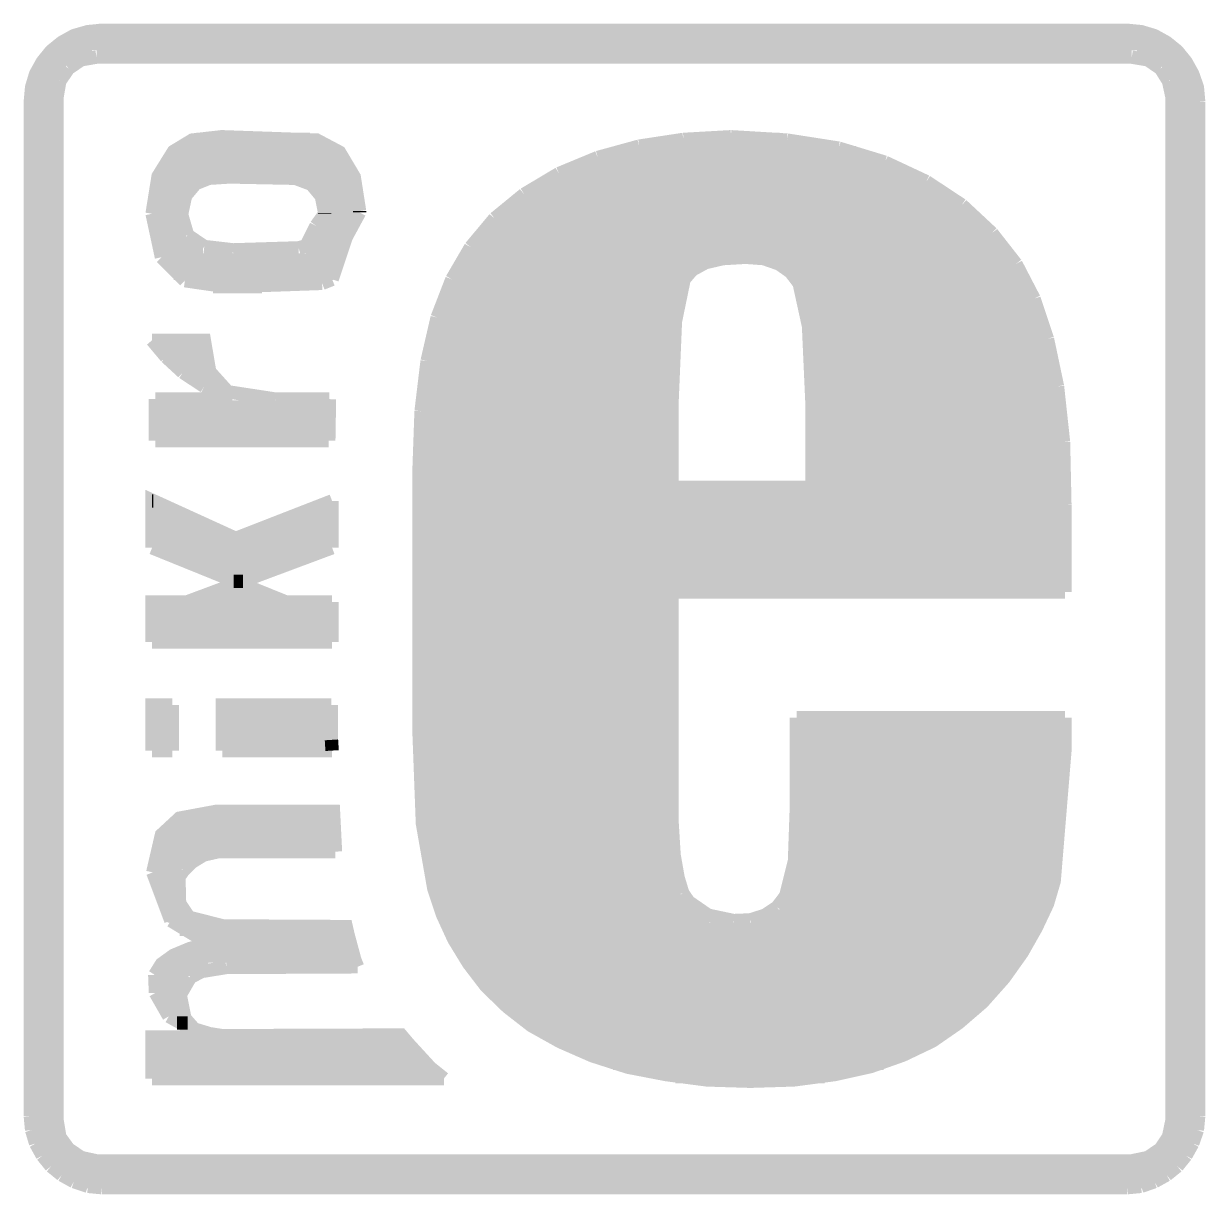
# Model space of a CAD drawing. Extents: x -1.4 to 24.3, y -3.9 to 24.9.
# Drawn here: x 9.726 to 14.211, y 13.652 to 18.095 of the extents above; entities that cross this region are included whole.
import ezdxf

# ---------------------------------------------------------------- set-up
doc = ezdxf.new("R2010")
doc.units = 0
doc.layers.add('DAC2_CLICK_V100_GTO', color=11, linetype='CONTINUOUS')

msp = doc.modelspace()

# ---------------------------------------------------------------- linework, layer by layer
at = {"layer": 'DAC2_CLICK_V100_GTO', "const_width": 0.0508}
for points in [[(9.75106, 13.94968), (9.75106, 17.79778), (9.75614, 17.85366), (9.77138, 17.90446), (9.79678, 17.95018), (9.8298, 17.99082), (9.87044, 18.02384), (9.91616, 18.04924), (9.9695, 18.06448), (10.02284, 18.06956)], [(10.01014, 18.06956), (13.92428, 18.06956)], [(10.02284, 18.06956), (13.91412, 18.06956), (13.96746, 18.06448), (14.01826, 18.04924), (14.06398, 18.02384), (14.10462, 17.99082), (14.13764, 17.95018), (14.16304, 17.90446), (14.18082, 17.85366), (14.1859, 17.79778)], [(9.86536, 18.01876), (14.0716, 18.01876)], [(9.81202, 17.96796), (9.98474, 17.96796)], [(9.9441, 17.9578), (10.00252, 17.96796)], [(10.00252, 17.96796), (13.9319, 17.96796)], [(13.9319, 17.96796), (13.99286, 17.9578)], [(13.95222, 17.96796), (14.12494, 17.96796)], [(9.779, 17.91716), (9.88822, 17.91716)], [(9.86282, 17.87652), (9.89584, 17.92478)], [(9.89584, 17.92478), (9.9441, 17.9578)], [(13.99286, 17.9578), (14.04112, 17.92478)], [(14.04112, 17.92478), (14.0716, 17.87652)], [(14.0462, 17.91716), (14.15796, 17.91716)], [(9.85266, 17.8181), (9.86282, 17.87652)], [(14.0716, 17.87652), (14.0843, 17.8181)], [(9.75868, 17.86636), (9.86028, 17.86636)], [(14.07668, 17.86636), (14.17574, 17.86636)], [(9.75106, 17.81556), (9.85266, 17.81556)], [(9.85266, 13.9319), (9.86282, 13.87094), (9.89584, 13.82522), (9.9441, 13.7922), (10.00252, 13.7795), (13.9319, 13.7795), (13.99286, 13.7922), (14.04112, 13.82522), (14.0716, 13.87094), (14.0843, 13.9319), (14.0843, 17.8181)], [(9.85266, 13.9319), (9.85266, 17.8181)], [(14.0843, 17.81556), (14.18336, 17.81556)], [(14.1859, 13.94968), (14.1859, 17.79778)], [(9.75106, 17.76476), (9.85266, 17.76476)], [(14.0843, 17.76476), (14.1859, 17.76476)], [(9.75106, 17.71396), (9.85266, 17.71396)], [(14.0843, 17.71396), (14.1859, 17.71396)], [(9.75106, 17.66316), (9.85266, 17.66316)], [(10.21334, 17.3736), (10.2362, 17.51584), (10.29462, 17.60982), (10.36574, 17.653), (10.4775, 17.6657), (10.83818, 17.653), (10.92454, 17.60728), (10.98042, 17.5133), (11.00074, 17.38376)], [(10.38098, 17.65554), (10.81278, 17.65554)], [(12.06246, 17.63014), (12.2301, 17.65554)], [(12.2301, 17.65554), (12.41044, 17.6657)], [(12.24026, 17.65554), (12.59586, 17.65554)], [(12.41044, 17.6657), (12.6238, 17.653)], [(12.6238, 17.653), (12.81938, 17.62252)], [(14.0843, 17.66316), (14.1859, 17.66316)], [(9.75106, 17.61236), (9.85266, 17.61236)], [(10.28954, 17.60474), (10.92454, 17.60474)], [(11.90498, 17.58696), (12.06246, 17.63014)], [(11.96848, 17.60474), (12.88542, 17.60474)], [(12.81938, 17.62252), (12.99464, 17.56918)], [(14.0843, 17.61236), (14.1859, 17.61236)], [(9.75106, 17.56156), (9.85266, 17.56156)], [(11.75766, 17.526), (11.90498, 17.58696)], [(12.99464, 17.56918), (13.15212, 17.49552)], [(14.0843, 17.56156), (14.1859, 17.56156)], [(10.25398, 17.55394), (10.96264, 17.55394)], [(11.62558, 17.44726), (11.75766, 17.526)], [(11.8237, 17.55394), (13.03274, 17.55394)], [(9.75106, 17.51076), (9.85266, 17.51076)], [(10.23112, 17.50314), (10.41654, 17.50314)], [(10.3251, 17.37106), (10.34034, 17.44218), (10.37844, 17.4879), (10.42924, 17.50822), (10.50798, 17.5133), (10.7569, 17.50822), (10.81786, 17.48536), (10.85596, 17.43964), (10.86866, 17.37614)], [(10.77722, 17.50314), (10.9855, 17.50314)], [(11.71702, 17.50314), (13.13688, 17.50314)], [(13.15212, 17.49552), (13.28674, 17.40662)], [(14.0843, 17.51076), (14.1859, 17.51076)], [(9.75106, 17.45996), (9.85266, 17.45996)], [(10.22096, 17.45234), (10.34796, 17.45234)], [(10.84834, 17.45234), (10.99566, 17.45234)], [(11.51382, 17.35582), (11.62558, 17.44726)], [(11.63574, 17.45234), (13.2207, 17.45234)], [(14.0843, 17.45996), (14.1859, 17.45996)], [(9.75106, 17.40916), (9.85266, 17.40916)], [(10.21588, 17.40154), (10.32764, 17.40154)], [(10.86866, 17.40154), (11.00074, 17.40154)], [(11.00074, 17.37868), (11.00074, 17.38376)], [(11.56716, 17.40154), (13.28928, 17.40154)], [(13.28674, 17.40662), (13.40104, 17.29994)], [(14.0843, 17.40916), (14.1859, 17.40916)], [(9.75106, 17.35836), (9.85266, 17.35836)], [(10.21334, 17.3736), (10.2489, 17.2085)], [(10.21588, 17.35074), (10.3251, 17.35074)], [(10.3251, 17.37106), (10.34796, 17.29232)], [(10.83564, 17.32788), (10.86866, 17.3736)], [(10.85088, 17.35074), (10.98296, 17.35074)], [(10.86866, 17.3736), (10.86866, 17.37614)], [(10.94994, 17.2847), (11.00074, 17.37868)], [(11.42238, 17.2466), (11.51382, 17.35582)], [(11.51128, 17.35074), (13.35024, 17.35074)], [(14.0843, 17.35836), (14.1859, 17.35836)], [(9.75106, 17.30756), (9.85266, 17.30756)], [(10.21842, 17.29994), (10.34288, 17.29994)], [(10.34796, 17.29232), (10.41146, 17.24914)], [(10.79754, 17.25168), (10.83564, 17.32788)], [(10.8204, 17.29994), (10.95756, 17.29994)], [(11.46556, 17.29994), (13.40104, 17.29994)], [(13.40104, 17.29994), (13.49248, 17.1831)], [(14.0843, 17.30756), (14.1859, 17.30756)], [(9.75106, 17.25676), (9.85266, 17.25676)], [(10.23112, 17.24914), (10.40638, 17.24914)], [(10.41146, 17.24914), (10.52068, 17.23644)], [(10.7696, 17.24406), (10.79754, 17.25168)], [(10.79754, 17.24914), (10.93724, 17.24914)], [(10.8966, 17.12468), (10.94994, 17.2847)], [(11.35126, 17.12468), (11.42238, 17.2466)], [(11.42492, 17.24914), (13.44422, 17.24914)], [(14.0843, 17.25676), (14.1859, 17.25676)], [(9.75106, 17.20596), (9.85266, 17.20596)], [(10.2489, 17.2085), (10.3378, 17.1196)], [(10.52068, 17.23644), (10.7696, 17.24406)], [(12.18692, 16.33474), (12.18692, 16.6624), (12.19962, 16.96466), (12.23264, 17.12468), (12.26312, 17.16024), (12.31392, 17.18818), (12.37996, 17.20342), (12.46632, 17.2085), (12.5349, 17.20342), (12.59332, 17.1831), (12.6365, 17.15262), (12.66952, 17.10944), (12.70508, 16.94688), (12.71778, 16.6624)], [(14.0843, 17.20596), (14.1859, 17.20596)], [(9.75106, 17.15516), (9.85266, 17.15516)], [(10.25398, 17.19834), (10.91692, 17.19834)], [(11.3919, 17.19834), (12.35456, 17.19834)], [(12.55268, 17.19834), (13.47978, 17.19834)], [(13.49248, 17.1831), (13.56106, 17.05102)], [(14.0843, 17.15516), (14.1859, 17.15516)], [(10.29462, 17.14754), (10.90168, 17.14754)], [(10.3378, 17.1196), (10.49528, 17.09674)], [(10.8585, 17.10944), (10.8966, 17.12468)], [(11.29538, 16.9799), (11.35126, 17.12468)], [(11.36396, 17.14754), (12.25042, 17.14754)], [(12.64158, 17.14754), (13.5128, 17.14754)], [(9.75106, 17.10436), (9.85266, 17.10436)], [(10.44448, 17.09674), (10.6299, 17.09674)], [(10.49528, 17.09674), (10.8585, 17.10944)], [(11.33856, 17.09674), (12.22248, 17.09674)], [(12.6746, 17.09674), (13.54074, 17.09674)], [(14.0843, 17.10436), (14.1859, 17.10436)], [(9.75106, 17.05356), (9.85266, 17.05356)], [(11.31824, 17.04594), (12.20978, 17.04594)], [(12.68984, 17.04594), (13.5636, 17.04594)], [(13.56106, 17.05102), (13.61186, 16.89862)], [(14.0843, 17.05356), (14.1859, 17.05356)], [(9.75106, 17.00276), (9.85266, 17.00276)], [(11.25728, 16.8148), (11.29538, 16.9799)], [(11.30046, 16.99514), (12.20216, 16.99514)], [(12.7, 16.99514), (13.58138, 16.99514)], [(14.0843, 17.00276), (14.1859, 17.00276)], [(9.75106, 16.95196), (9.85266, 16.95196)], [(11.28522, 16.94434), (12.19708, 16.94434)], [(12.70508, 16.94434), (13.59916, 16.94434)], [(14.0843, 16.95196), (14.1859, 16.95196)], [(9.75106, 16.90116), (9.85266, 16.90116)], [(10.21334, 16.89354), (10.26668, 16.83004)], [(10.21334, 16.89354), (10.41146, 16.89354), (10.43178, 16.77416), (10.50036, 16.69796), (10.68324, 16.67002)], [(11.27252, 16.89354), (12.192, 16.89354)], [(12.71016, 16.89354), (13.6144, 16.89354)], [(13.61186, 16.89862), (13.64996, 16.71828)], [(14.0843, 16.90116), (14.1859, 16.90116)], [(9.75106, 16.85036), (9.85266, 16.85036)], [(10.25398, 16.84274), (10.41654, 16.84274)], [(11.26236, 16.84274), (12.18946, 16.84274)], [(12.7127, 16.84274), (13.6271, 16.84274)], [(14.0843, 16.85036), (14.1859, 16.85036)], [(9.75106, 16.79956), (9.85266, 16.79956)], [(10.26668, 16.83004), (10.33018, 16.77162)], [(11.23442, 16.6243), (11.25728, 16.8148)], [(14.0843, 16.79956), (14.1859, 16.79956)], [(10.30478, 16.79194), (10.42416, 16.79194)], [(10.33018, 16.77162), (10.41146, 16.71828)], [(11.25474, 16.79194), (12.18946, 16.79194)], [(12.71524, 16.79194), (13.63726, 16.79194)], [(9.75106, 16.74876), (9.85266, 16.74876)], [(10.37082, 16.74114), (10.44956, 16.74114)], [(10.41146, 16.71828), (10.50798, 16.67002)], [(11.24712, 16.74114), (12.18692, 16.74114)], [(12.71778, 16.74114), (13.64488, 16.74114)], [(13.64996, 16.71828), (13.67282, 16.50746)], [(14.0843, 16.74876), (14.1859, 16.74876)], [(9.75106, 16.69796), (9.85266, 16.69796)], [(10.22604, 16.67002), (10.22604, 16.51254)], [(10.22604, 16.67002), (10.50798, 16.67002)], [(10.45972, 16.69034), (10.51814, 16.69034)], [(10.68324, 16.67002), (10.88644, 16.67002)], [(10.8839, 16.51254), (10.88644, 16.67002)], [(11.2395, 16.69034), (12.18692, 16.69034)], [(12.71778, 16.69034), (13.6525, 16.69034)], [(12.71778, 16.33474), (12.71778, 16.6624)], [(14.0843, 16.69796), (14.1859, 16.69796)], [(9.75106, 16.64716), (9.85266, 16.64716)], [(10.22604, 16.63954), (10.8839, 16.63954)], [(11.2268, 16.4084), (11.23442, 16.6243)], [(11.23442, 16.63954), (12.18692, 16.63954)], [(12.71778, 16.63954), (13.66012, 16.63954)], [(14.0843, 16.64716), (14.1859, 16.64716)], [(9.75106, 16.59636), (9.85266, 16.59636)], [(10.22604, 16.58874), (10.88136, 16.58874)], [(11.23188, 16.58874), (12.18692, 16.58874)], [(12.71778, 16.58874), (13.6652, 16.58874)], [(14.0843, 16.59636), (14.1859, 16.59636)], [(9.75106, 16.54556), (9.85266, 16.54556)], [(10.22604, 16.53794), (10.88136, 16.53794)], [(11.22934, 16.53794), (12.18692, 16.53794)], [(12.71778, 16.53794), (13.67028, 16.53794)], [(14.0843, 16.54556), (14.1859, 16.54556)], [(9.75106, 16.49476), (9.85266, 16.49476)], [(10.22604, 16.51254), (10.8839, 16.51254)], [(11.2268, 16.48714), (12.18692, 16.48714)], [(12.71778, 16.48714), (13.67282, 16.48714)], [(13.67282, 16.50746), (13.6779, 16.27124)], [(14.0843, 16.49476), (14.1859, 16.49476)], [(9.75106, 16.44396), (9.85266, 16.44396)], [(14.0843, 16.44396), (14.1859, 16.44396)], [(9.75106, 16.39316), (9.85266, 16.39316)], [(11.2268, 16.43634), (12.18692, 16.43634)], [(11.2268, 15.40002), (11.2268, 16.4084)], [(12.71778, 16.43634), (13.67536, 16.43634)], [(14.0843, 16.39316), (14.1859, 16.39316)], [(11.2268, 16.38554), (12.18692, 16.38554)], [(12.71778, 16.38554), (13.6779, 16.38554)], [(9.75106, 16.34236), (9.85266, 16.34236)], [(11.2268, 16.33474), (12.18692, 16.33474)], [(12.18692, 16.33474), (12.71778, 16.33474)], [(12.71778, 16.33474), (13.6779, 16.33474)], [(14.0843, 16.34236), (14.1859, 16.34236)], [(9.75106, 16.29156), (9.85266, 16.29156)], [(10.21334, 16.10614), (10.21334, 16.28648), (10.53084, 16.1417), (10.8966, 16.28394)], [(10.21334, 16.28394), (10.21842, 16.28394)], [(10.8966, 16.10614), (10.8966, 16.28394)], [(11.2268, 16.28394), (13.6779, 16.28394)], [(13.6779, 15.9385), (13.6779, 16.27124)], [(14.0843, 16.29156), (14.1859, 16.29156)], [(9.75106, 16.24076), (9.85266, 16.24076)], [(10.21334, 16.23314), (10.32764, 16.23314)], [(10.76706, 16.23314), (10.8966, 16.23314)], [(11.2268, 16.23314), (13.6779, 16.23314)], [(14.0843, 16.24076), (14.1859, 16.24076)], [(9.75106, 16.18996), (9.85266, 16.18996)], [(10.21334, 16.18234), (10.4394, 16.18234)], [(10.63752, 16.18234), (10.8966, 16.18234)], [(11.2268, 16.18234), (13.6779, 16.18234)], [(14.0843, 16.18996), (14.1859, 16.18996)], [(9.75106, 16.13916), (9.85266, 16.13916)], [(10.21334, 16.13154), (10.8966, 16.13154)], [(11.2268, 16.13154), (13.6779, 16.13154)], [(14.0843, 16.13916), (14.1859, 16.13916)], [(9.75106, 16.08836), (9.85266, 16.08836)], [(10.21334, 16.10614), (10.72134, 15.9004)], [(10.27176, 16.08074), (10.82802, 16.08074)], [(10.34542, 15.9004), (10.8966, 16.10614)], [(11.2268, 16.08074), (13.6779, 16.08074)], [(14.0843, 16.08836), (14.1859, 16.08836)], [(9.75106, 16.03756), (9.85266, 16.03756)], [(14.0843, 16.03756), (14.1859, 16.03756)], [(10.39876, 16.02994), (10.6934, 16.02994)], [(11.2268, 16.02994), (13.6779, 16.02994)], [(9.75106, 15.98676), (9.85266, 15.98676)], [(10.52322, 15.97914), (10.55878, 15.97914)], [(11.2268, 15.97914), (13.6779, 15.97914)], [(14.0843, 15.98676), (14.1859, 15.98676)], [(9.75106, 15.93596), (9.85266, 15.93596)], [(10.21334, 15.748), (10.21334, 15.9004), (10.72134, 15.9004)], [(10.34542, 15.9004), (10.8966, 15.9004)], [(10.42416, 15.92834), (10.65022, 15.92834)], [(10.8966, 15.748), (10.8966, 15.9004)], [(11.2268, 15.92834), (12.18692, 15.92834)], [(12.18692, 15.06474), (12.18692, 15.9385), (13.6779, 15.9385)], [(14.0843, 15.93596), (14.1859, 15.93596)], [(9.75106, 15.88516), (9.85266, 15.88516)], [(10.21334, 15.87754), (10.8966, 15.87754)], [(11.2268, 15.87754), (12.18692, 15.87754)], [(14.0843, 15.88516), (14.1859, 15.88516)], [(9.75106, 15.83436), (9.85266, 15.83436)], [(10.21334, 15.82674), (10.8966, 15.82674)], [(11.2268, 15.82674), (12.18692, 15.82674)], [(14.0843, 15.83436), (14.1859, 15.83436)], [(9.75106, 15.78356), (9.85266, 15.78356)], [(10.21334, 15.77594), (10.8966, 15.77594)], [(11.2268, 15.77594), (12.18692, 15.77594)], [(14.0843, 15.78356), (14.1859, 15.78356)], [(9.75106, 15.73276), (9.85266, 15.73276)], [(10.21334, 15.748), (10.8966, 15.748)], [(11.2268, 15.72514), (12.18692, 15.72514)], [(14.0843, 15.73276), (14.1859, 15.73276)], [(9.75106, 15.68196), (9.85266, 15.68196)], [(11.2268, 15.67434), (12.18692, 15.67434)], [(14.0843, 15.68196), (14.1859, 15.68196)], [(9.75106, 15.63116), (9.85266, 15.63116)], [(14.0843, 15.63116), (14.1859, 15.63116)], [(11.2268, 15.62354), (12.18692, 15.62354)], [(9.75106, 15.58036), (9.85266, 15.58036)], [(11.2268, 15.57274), (12.18692, 15.57274)], [(14.0843, 15.58036), (14.1859, 15.58036)], [(9.75106, 15.52956), (9.85266, 15.52956)], [(10.21334, 15.33652), (10.21334, 15.50924), (10.28954, 15.50924)], [(10.28954, 15.33652), (10.28954, 15.50924)], [(10.48004, 15.33652), (10.48004, 15.50924), (10.89406, 15.50924)], [(10.89406, 15.37716), (10.89406, 15.50924)], [(11.2268, 15.52194), (12.18692, 15.52194)], [(14.0843, 15.52956), (14.1859, 15.52956)], [(9.75106, 15.47876), (9.85266, 15.47876)], [(10.21334, 15.47114), (10.28954, 15.47114)], [(10.48004, 15.47114), (10.89406, 15.47114)], [(11.2268, 15.47114), (12.18692, 15.47114)], [(11.2268, 15.40002), (11.2395, 15.05966), (11.28268, 14.81328), (11.3157, 14.71422), (11.35888, 14.62024), (11.41476, 14.5288), (11.4808, 14.44244), (11.56208, 14.3637), (11.65352, 14.29258), (11.76274, 14.23162), (11.88466, 14.17828), (12.01928, 14.1351), (12.16406, 14.10716), (12.319, 14.08684), (12.4841, 14.08176), (12.6492, 14.08684), (12.80414, 14.10716), (12.9413, 14.13764), (13.06322, 14.18082), (13.17498, 14.23416), (13.27404, 14.30274), (13.36548, 14.38148), (13.44676, 14.47292), (13.51534, 14.56944), (13.56868, 14.66342), (13.61186, 14.75486), (13.63726, 14.84122), (13.6779, 15.33398), (13.6779, 15.46098)], [(12.65936, 15.46098), (13.6779, 15.46098)], [(12.65936, 15.13332), (12.65936, 15.46098)], [(14.0843, 15.47876), (14.1859, 15.47876)], [(9.75106, 15.42796), (9.85266, 15.42796)], [(10.21334, 15.42034), (10.28954, 15.42034)], [(10.48004, 15.42034), (10.89406, 15.42034)], [(11.2268, 15.42034), (12.18692, 15.42034)], [(12.65936, 15.42034), (13.6779, 15.42034)], [(14.0843, 15.42796), (14.1859, 15.42796)], [(9.75106, 15.37716), (9.85266, 15.37716)], [(10.21334, 15.36954), (10.28954, 15.36954)], [(10.48004, 15.36954), (10.89406, 15.36954)], [(10.89406, 15.37716), (10.8966, 15.33652)], [(11.2268, 15.36954), (12.18692, 15.36954)], [(12.65936, 15.36954), (13.6779, 15.36954)], [(14.0843, 15.37716), (14.1859, 15.37716)], [(9.75106, 15.32636), (9.85266, 15.32636)], [(10.21334, 15.33652), (10.28954, 15.33652)], [(10.48004, 15.33652), (10.8966, 15.33652)], [(11.2268, 15.31874), (12.18692, 15.31874)], [(12.65936, 15.31874), (13.6779, 15.31874)], [(14.0843, 15.32636), (14.1859, 15.32636)], [(9.75106, 15.27556), (9.85266, 15.27556)], [(14.0843, 15.27556), (14.1859, 15.27556)], [(11.2268, 15.26794), (12.18692, 15.26794)], [(12.65936, 15.26794), (13.6779, 15.26794)], [(9.75106, 15.22476), (9.85266, 15.22476)], [(11.22934, 15.21714), (12.18692, 15.21714)], [(12.65936, 15.21714), (13.6779, 15.21714)], [(14.0843, 15.22476), (14.1859, 15.22476)], [(9.75106, 15.17396), (9.85266, 15.17396)], [(11.23188, 15.16634), (12.18692, 15.16634)], [(12.65936, 15.16634), (13.67536, 15.16634)], [(14.0843, 15.17396), (14.1859, 15.17396)], [(9.75106, 15.12316), (9.85266, 15.12316)], [(10.21588, 14.87424), (10.2489, 15.01648), (10.31748, 15.07998), (10.45464, 15.10538), (10.90168, 15.10538), (10.9093, 14.95298)], [(11.23442, 15.11554), (12.18692, 15.11554)], [(12.65174, 14.91742), (12.65936, 15.13332)], [(12.65936, 15.11554), (13.67282, 15.11554)], [(14.0843, 15.12316), (14.1859, 15.12316)], [(9.75106, 15.07236), (9.85266, 15.07236)], [(10.29462, 15.06474), (10.90168, 15.06474)], [(11.2395, 15.06474), (12.18692, 15.06474)], [(12.18692, 15.06474), (12.19454, 14.94028)], [(12.65936, 15.06474), (13.67028, 15.06474)], [(14.0843, 15.07236), (14.1859, 15.07236)], [(9.75106, 15.02156), (9.85266, 15.02156)], [(10.2489, 15.01394), (10.90168, 15.01394)], [(11.24458, 15.01394), (12.18946, 15.01394)], [(12.65936, 15.01394), (13.6652, 15.01394)], [(14.0843, 15.02156), (14.1859, 15.02156)], [(9.75106, 14.97076), (9.85266, 14.97076)], [(10.22604, 14.96314), (10.9093, 14.96314)], [(11.2522, 14.96314), (12.192, 14.96314)], [(12.65682, 14.96314), (13.66012, 14.96314)], [(14.0843, 14.97076), (14.1859, 14.97076)], [(9.75106, 14.91996), (9.85266, 14.91996)], [(10.21842, 14.91234), (10.3632, 14.91234)], [(10.33272, 14.88186), (10.3632, 14.91234)], [(10.3632, 14.91234), (10.40892, 14.94028)], [(10.40892, 14.94028), (10.4648, 14.95298)], [(10.4648, 14.95298), (10.9093, 14.95298)], [(11.25982, 14.91234), (12.19708, 14.91234)], [(12.19454, 14.94028), (12.20978, 14.85392)], [(12.61872, 14.78534), (12.65174, 14.91742)], [(12.65174, 14.91234), (13.6525, 14.91234)], [(14.0843, 14.91996), (14.1859, 14.91996)], [(9.75106, 14.86916), (9.85266, 14.86916)], [(10.21588, 14.87424), (10.28446, 14.69136)], [(10.31494, 14.85646), (10.33272, 14.88186)], [(14.0843, 14.86916), (14.1859, 14.86916)], [(10.21588, 14.86154), (10.32002, 14.86154)], [(10.31494, 14.85646), (10.31748, 14.7574), (10.35304, 14.70406), (10.48258, 14.67104), (10.94994, 14.6685), (10.95756, 14.63548), (10.98296, 14.5415), (10.99312, 14.5161)], [(11.26998, 14.86154), (12.20724, 14.86154)], [(12.20978, 14.85392), (12.22756, 14.7955)], [(12.64412, 14.86154), (13.64234, 14.86154)], [(9.75106, 14.81836), (9.85266, 14.81836)], [(10.22604, 14.81074), (10.30986, 14.81074)], [(11.28268, 14.81074), (12.21994, 14.81074)], [(12.22756, 14.7955), (12.25042, 14.76248)], [(12.5857, 14.74216), (12.61872, 14.78534)], [(12.63142, 14.81074), (13.62964, 14.81074)], [(14.0843, 14.81836), (14.1859, 14.81836)], [(9.75106, 14.76756), (9.85266, 14.76756)], [(10.24636, 14.75994), (10.31494, 14.75994)], [(11.29792, 14.75994), (12.25042, 14.75994)], [(12.25042, 14.76248), (12.32408, 14.71168)], [(12.53998, 14.71168), (12.5857, 14.74216)], [(12.60348, 14.75994), (13.6144, 14.75994)], [(14.0843, 14.76756), (14.1859, 14.76756)], [(9.75106, 14.71676), (9.85266, 14.71676)], [(10.27176, 14.70914), (10.34796, 14.70914)], [(10.28446, 14.69136), (10.4267, 14.605)], [(11.3157, 14.70914), (12.32662, 14.70914)], [(12.32408, 14.71168), (12.4206, 14.69136)], [(12.4206, 14.69136), (12.4841, 14.6939)], [(12.4841, 14.6939), (12.53998, 14.71168)], [(12.53744, 14.70914), (13.59154, 14.70914)], [(14.0843, 14.71676), (14.1859, 14.71676)], [(9.75106, 14.66596), (9.85266, 14.66596)], [(10.31748, 14.65834), (10.95248, 14.65834)], [(11.33856, 14.65834), (13.56868, 14.65834)], [(14.0843, 14.66596), (14.1859, 14.66596)], [(9.75106, 14.61516), (9.85266, 14.61516)], [(10.2235, 14.48562), (10.2489, 14.52626), (10.29462, 14.55928), (10.35558, 14.58468), (10.4267, 14.605)], [(10.41654, 14.60754), (10.96518, 14.60754)], [(11.36396, 14.60754), (13.5382, 14.60754)], [(14.0843, 14.61516), (14.1859, 14.61516)], [(9.75106, 14.56436), (9.85266, 14.56436)], [(10.28954, 14.55674), (10.97788, 14.55674)], [(11.39444, 14.55674), (13.50772, 14.55674)], [(14.0843, 14.56436), (14.1859, 14.56436)], [(9.75106, 14.51356), (9.85266, 14.51356)], [(10.4013, 14.49832), (10.49528, 14.51356)], [(10.49528, 14.51356), (10.99312, 14.5161)], [(14.0843, 14.51356), (14.1859, 14.51356)], [(10.2235, 14.48562), (10.22604, 14.41704)], [(10.23366, 14.50594), (10.4267, 14.50594)], [(10.32002, 14.40942), (10.35812, 14.47546)], [(10.35812, 14.47546), (10.4013, 14.49832)], [(11.43, 14.50594), (13.47216, 14.50594)], [(9.75106, 14.46276), (9.85266, 14.46276)], [(10.22096, 14.45514), (10.34034, 14.45514)], [(11.47064, 14.45514), (13.43406, 14.45514)], [(14.0843, 14.46276), (14.1859, 14.46276)], [(9.75106, 14.41196), (9.85266, 14.41196)], [(10.22604, 14.41704), (10.27684, 14.32814)], [(10.22858, 14.40434), (10.32002, 14.40434)], [(10.32002, 14.40942), (10.3378, 14.32052), (10.37336, 14.27988), (10.43178, 14.2621), (10.48004, 14.25448), (11.15822, 14.25702), (11.18616, 14.224), (11.26998, 14.13256), (11.32078, 14.09192)], [(11.51636, 14.40434), (13.38834, 14.40434)], [(14.0843, 14.41196), (14.1859, 14.41196)], [(9.75106, 14.36116), (9.85266, 14.36116)], [(10.25398, 14.35354), (10.3251, 14.35354)], [(11.5697, 14.35354), (13.33754, 14.35354)], [(14.0843, 14.36116), (14.1859, 14.36116)], [(9.75106, 14.31036), (9.85266, 14.31036)], [(10.27684, 14.32814), (10.41908, 14.2494)], [(10.30732, 14.30274), (10.34796, 14.30274)], [(11.63828, 14.30274), (13.27658, 14.30274)], [(14.0843, 14.31036), (14.1859, 14.31036)], [(9.75106, 14.25956), (9.85266, 14.25956)], [(10.21334, 14.09192), (10.21334, 14.2494), (10.41908, 14.2494)], [(10.40892, 14.25194), (11.16076, 14.25194)], [(11.71956, 14.25194), (13.20546, 14.25194)], [(14.0843, 14.25956), (14.1859, 14.25956)], [(9.75106, 14.20876), (9.85266, 14.20876)], [(10.21334, 14.20114), (11.20394, 14.20114)], [(11.8237, 14.20114), (13.11402, 14.20114)], [(14.0843, 14.20876), (14.1859, 14.20876)], [(9.75106, 14.15796), (9.85266, 14.15796)], [(10.21334, 14.15034), (11.24966, 14.15034)], [(11.9634, 14.15034), (12.98956, 14.15034)], [(14.0843, 14.15796), (14.1859, 14.15796)], [(9.75106, 14.10716), (9.85266, 14.10716)], [(14.0843, 14.10716), (14.1859, 14.10716)], [(10.21334, 14.09954), (11.30554, 14.09954)], [(10.21334, 14.09192), (11.32078, 14.09192)], [(12.19962, 14.09954), (12.76604, 14.09954)], [(9.75106, 14.05636), (9.85266, 14.05636)], [(14.0843, 14.05636), (14.1859, 14.05636)], [(9.75106, 14.00556), (9.85266, 14.00556)], [(14.0843, 14.00556), (14.1859, 14.00556)], [(9.75106, 13.95476), (9.85266, 13.95476)], [(9.75106, 13.94968), (9.75614, 13.89634)], [(14.0843, 13.95476), (14.1859, 13.95476)], [(14.18082, 13.89634), (14.1859, 13.94968)], [(9.75614, 13.90396), (9.8552, 13.90396)], [(9.75614, 13.89634), (9.77138, 13.84554)], [(14.08176, 13.90396), (14.18082, 13.90396)], [(14.16304, 13.84554), (14.18082, 13.89634)], [(9.76884, 13.85316), (9.87298, 13.85316)], [(9.77138, 13.84554), (9.79678, 13.79982)], [(14.06398, 13.85316), (14.16812, 13.85316)], [(14.13764, 13.79982), (14.16304, 13.84554)], [(9.79424, 13.80236), (9.92378, 13.80236)], [(9.79678, 13.79982), (9.8298, 13.75918)], [(14.01318, 13.80236), (14.14018, 13.80236)], [(14.10462, 13.75918), (14.13764, 13.79982)], [(9.8298, 13.75918), (9.87044, 13.72616)], [(9.83742, 13.75156), (14.09954, 13.75156)], [(14.06398, 13.72616), (14.10462, 13.75918)], [(9.87044, 13.72616), (9.91616, 13.70076)], [(9.91616, 13.70076), (9.9695, 13.68298)], [(9.91616, 13.70076), (14.0208, 13.70076)], [(13.96746, 13.68298), (14.01826, 13.70076)], [(14.01826, 13.70076), (14.06398, 13.72616)], [(9.9695, 13.68298), (10.02284, 13.6779)], [(10.02284, 13.6779), (13.91412, 13.6779)], [(13.91412, 13.6779), (13.96746, 13.68298)]]:
    msp.add_lwpolyline(points, dxfattribs=at)

doc.saveas('drawing.dxf')
